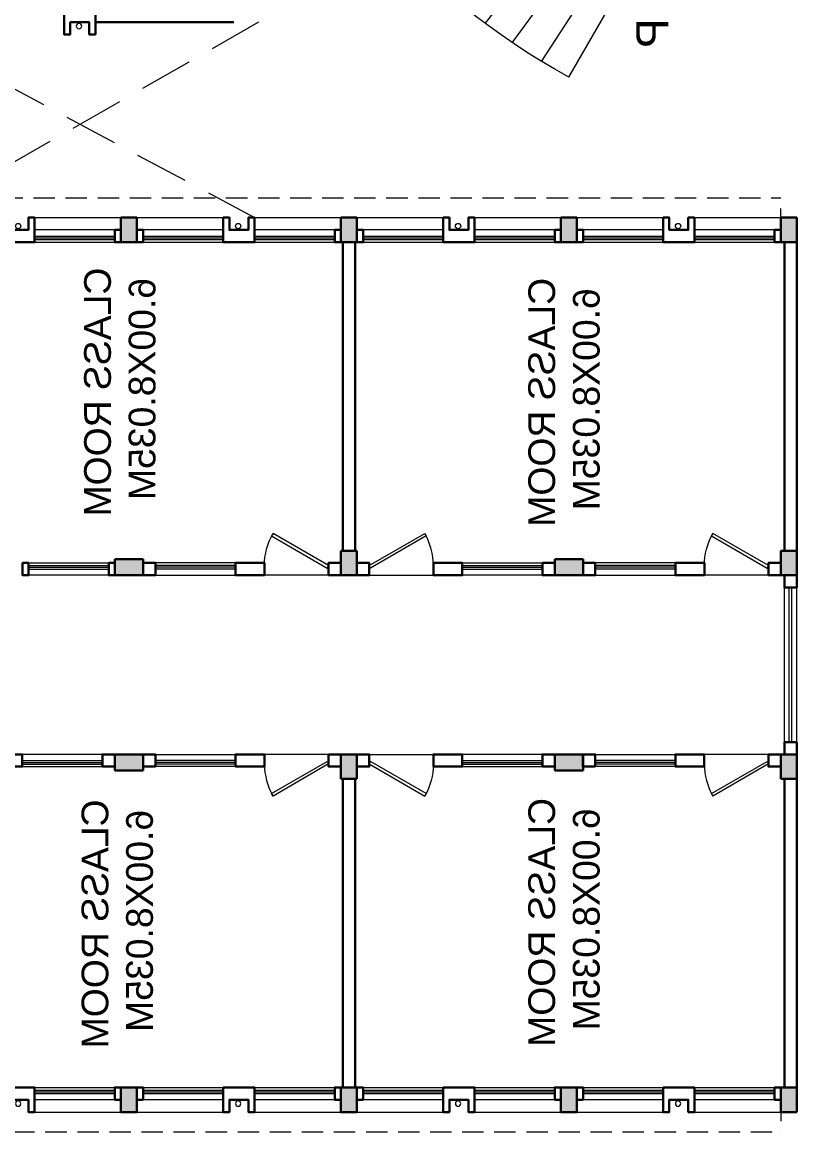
# Model space of a CAD drawing. Header units: millimetres. Extents: x 3614 to 12428, y -844 to 6844.
# Drawn here: x 5752.53 to 5767.02, y -442.48 to -421.73 of the extents above; entities that cross this region are included whole.
import ezdxf

# ---------------------------------------------------------------- set-up
doc = ezdxf.new("R2010")
doc.units = ezdxf.units.MM
doc.header["$LTSCALE"] = 40
doc.header["$MEASUREMENT"] = 0
doc.linetypes.add('DASHED', pattern=[0.75, 0.5, -0.25])
doc.layers.get('0').update_dxf_attribs({"linetype": 'CONTINUOUS', "lineweight": 20})
for name, color, linetype, lineweight in [('CLL LEV.', 15, 'CONTINUOUS', 18), ('Column', 252, 'CONTINUOUS', 30), ('Column Hatch', 253, 'CONTINUOUS', 13), ('Dim', 220, 'CONTINUOUS', 15), ('Door', 54, 'CONTINUOUS', 18), ('Fixture', 44, 'CONTINUOUS', 15), ('Hidden', 30, 'DASHED', 18), ('RAMP', 213, 'CONTINUOUS', 15), ('Stair', 1, 'CONTINUOUS', 15), ('TEXT', 7, 'CONTINUOUS', 20), ('Ventilator', 6, 'DASHED', 18), ('Wall', 7, 'CONTINUOUS', 30), ('Window', 150, 'CONTINUOUS', 15), ('Window-Wall', 7, 'CONTINUOUS', 18)]:
    doc.layers.add(name, color=color, linetype=linetype, lineweight=lineweight)
doc.styles.add('L120', font='simplex.shx', dxfattribs={"height": 1})
doc.styles.get("Standard").update_dxf_attribs({"font": 'txt.shx', "height": 0.03937})
doc.styles.add('Tabrej.', font='GOTHIC.TTF', dxfattribs={"height": 1})
doc.dimstyles.get("Standard").update_dxf_attribs({"dimtxt": 0.18, "dimasz": 0.18, "dimexe": 0.18, "dimexo": 0.0625, "dimgap": 0.09, "dimtad": 0, "dimtih": 1, "dimtoh": 1, "dimdec": 4, "dimzin": 0, "dimdsep": 46, "dimtxsty": 'Standard', "dimcen": 0.09, "dimadec": 0, "dimazin": 0, "dimtfac": 1, "dimtdec": 4, "dimtofl": 0, "dimtmove": 0, "dimatfit": 3, "dimfxl": 0, "dimtolj": 1, "dimtzin": 0, "dimarcsym": 0})

# ---------------------------------------------------------------- blocks, each defined once
blk = doc.blocks.new('SHAFT2')
at = {"layer": 'Fixture'}
blk.add_circle((0.302, 0.307), 0.05, dxfattribs=at)
at = {"layer": 'Wall'}
blk.add_lwpolyline([(0, 0.585), (0.46, 0.585), (0.46, 0.47), (0.23, 0.47), (0.23, 0.115), (0.46, 0.115), (0.46, 0), (0, 0), (0, 0.585)], dxfattribs=at)
blk = doc.blocks.new('COLM 530')
at = {"layer": 'Column Hatch'}
h = blk.add_hatch(color=0, dxfattribs=at)
h.dxf.hatch_style = 1
h.paths.add_polyline_path([(5443.518, -633.795), (5443.218, -633.795), (5443.218, -634.325), (5443.518, -634.325)])
at = {"layer": 'Column'}
for p, q in [((5443.518, -633.795), (5443.218, -633.795)), ((5443.218, -633.795), (5443.218, -634.325)), ((5443.518, -634.325), (5443.518, -633.795)), ((5443.218, -634.325), (5443.518, -634.325))]:
    blk.add_line(p, q, dxfattribs=at)
blk = doc.blocks.new('COLUMN 546')
at = {"layer": 'Column Hatch'}
h = blk.add_hatch(color=0, dxfattribs=at)
h.dxf.hatch_style = 1
h.paths.add_polyline_path([(0, 0), (0.3, 0), (0.3, 0.46), (0, 0.46)])
at = {"layer": 'Column'}
for p, q in [((0.3, 0.46), (0, 0.46)), ((0, 0.46), (0, 0)), ((0.3, 0), (0.3, 0.46)), ((0, 0), (0.3, 0))]:
    blk.add_line(p, q, dxfattribs=at)
blk = doc.blocks.new('VENT 2')
at = {"layer": 'Ventilator', "linetype": 'Continuous', "ltscale": 0.02}
for p, q in [((0, 0.182), (1.5, 0.182)), ((0, 0.152), (1.5, 0.152))]:
    blk.add_line(p, q, dxfattribs=at)
at = {"layer": 'Window-Wall'}
for p, q in [((0, 0.23), (1.5, 0.23)), ((0, 0), (0, 0.23)), ((1.5, 0.23), (1.5, 0)), ((0, 0.115), (1.5, 0.115)), ((1.5, 0), (0, 0))]:
    blk.add_line(p, q, dxfattribs=at)
blk = doc.blocks.new('*U18')
for p, q in [((0, 0), (0, -6)), ((40, 0), (40, -6))]:
    blk.add_line(p, q)
blk.add_lwpolyline([(0, 0), (34.64, 20), (35.52, 18.48), (0.87, -1.52)], close=True)
blk.add_arc((0, 0), 40, 0, 30)
blk = doc.blocks.new('DOOR1')
at = {"layer": 'Door'}
blk.add_line((0, 0), (1.2, 0), dxfattribs=at)
at = {"layer": 'Door', "xscale": 0.0300000000000013, "yscale": 0.0300000000000013, "zscale": 0.0300000000000013}
blk.add_blockref('*U18', (0, 0.18), dxfattribs=at)
blk = doc.blocks.new('class 1')
at = {"layer": 'Wall'}
for points in [[(0.23, -0.035), (0, -0.035), (0, -0.265), (0.23, -0.265), (0.23, -0.035)], [(0.23, -1.465), (0, -1.465), (0, -2.005), (0.23, -2.005), (0.23, -1.465)], [(0.23, -3.505), (0, -3.505), (0, -3.735), (0.23, -3.735), (0.23, -3.505)]]:
    blk.add_lwpolyline(points, dxfattribs=at)
at = {"layer": 'Wall', "rotation": 270}
for name, p in [('DOOR1', (0, -0.265)), ('VENT 2', (0, -2.005))]:
    blk.add_blockref(name, p, dxfattribs=at)
blk = doc.blocks.new('WINDOW 1')
at = {"layer": 'CLL LEV.'}
for p, q in [((-0.115, -0.23), (-0.115, -0.46)), ((1.615, -0.23), (1.615, -0.46)), ((-0.115, -0.46), (1.615, -0.46))]:
    blk.add_line(p, q, dxfattribs=at)
at = {"layer": 'Window'}
for p, q in [((0, -0.051), (1.5, -0.051)), ((0, -0.081), (1.5, -0.081))]:
    blk.add_line(p, q, dxfattribs=at)
at = {"layer": 'Window-Wall'}
for p, q in [((0, 0), (1.5, 0)), ((0, -0.23), (0, 0)), ((1.5, 0), (1.5, -0.23)), ((0, -0.115), (1.5, -0.115)), ((1.5, -0.23), (0, -0.23))]:
    blk.add_line(p, q, dxfattribs=at)
blk = doc.blocks.new('PORCH')
at = {"layer": 'RAMP', "ltscale": 0.05}
for p, q in [((-117.091, 51.925), (-118.753, 51.925)), ((-117.621, 47.963), (-118.753, 51.925)), ((-111.611, 51.925), (-109.95, 51.925)), ((-111.081, 47.963), (-109.95, 51.925)), ((-111.081, 47.963), (-111.081, 51.924)), ((-118.268, 47.672), (-120.007, 51.401)), ((-110.435, 47.672), (-108.696, 51.401)), ((-121.063, 50.832), (-119.218, 47.655)), ((-121.063, 50.832), (-118.998, 47.275)), ((-107.64, 50.832), (-109.704, 47.275)), ((-107.64, 50.832), (-109.484, 47.655)), ((-122.008, 50.207), (-119.651, 46.841)), ((-106.695, 50.207), (-109.051, 46.841)), ((-122.919, 49.483), (-120.28, 46.338)), ((-105.784, 49.483), (-108.422, 46.338)), ((-123.76, 48.681), (-120.861, 45.782)), ((-104.942, 48.681), (-107.842, 45.782)), ((-124.363, 48.008), (-121.227, 45.373)), ((-117.621, 47.963), (-117.091, 47.963)), ((-111.081, 47.963), (-111.611, 47.963)), ((-104.339, 48.008), (-107.475, 45.373)), ((-124.803, 47.452), (-121.596, 44.906)), ((-103.899, 47.452), (-107.107, 44.906)), ((-125.164, 46.944), (-121.859, 44.529)), ((-103.538, 46.944), (-106.843, 44.529)), ((-125.513, 46.397), (-122.09, 44.161)), ((-103.189, 46.397), (-106.613, 44.161)), ((-125.807, 45.886), (-122.27, 43.844)), ((-102.895, 45.886), (-106.433, 43.844))]:
    blk.add_line(p, q, dxfattribs=at)
at = {"layer": 'RAMP'}
blk.add_line((-117.621, 47.963), (-117.621, 51.924), dxfattribs=at)
at = {"layer": 'RAMP', "ltscale": 0.05}
for centre, radius, start, end in [((-114.351, 39.644), 13.046, 109.7167, 151.414), ((-114.351, 39.644), 13.046, 28.586, 70.2833), ((-114.34, 39.558), 9.014, 111.3484, 151.6118), ((-114.363, 39.558), 9.014, 28.3882, 68.6516)]:
    blk.add_arc(centre, radius, start, end, dxfattribs=at)
at = {"layer": 'Stair'}
for p, q in [((-117.091, 51.925), (-117.091, 47.965)), ((-111.611, 47.965), (-111.611, 51.925)), ((-117.091, 47.965), (-111.611, 47.965))]:
    blk.add_line(p, q, dxfattribs=at)
at = {"layer": 'Wall'}
blk.add_line((-117.091, 47.965), (-117.091, 47.965), dxfattribs=at)
at = {"layer": 'Wall', "char_height": 0.6, "attachment_point": 1, "style": 'Tabrej.'}
for s, insert in [('{\\fArial|b0|i0|c0|p34;DN}', (-118.914, 50.866)), ('{\\fArial|b0|i0|c0|p34;PORCH}', (-115.95, 50.461)), ('{\\fArial|b0|i0|c0|p34;UP}', (-104.6, 44.625))]:
    blk.add_mtext_dynamic_manual_height_columns(s, width=2.98657, gutter_width=5, heights=[0], dxfattribs=dict(at, insert=insert))
at = {"layer": 'Dim'}
for points, override in [([(-121.186, 48.292), (-118.977, 49.992)], {"dimscale": 40, "dimtxt": 1, "dimasz": 0.02, "dimdec": 2, "dimpost": "'", "dimtxsty": 'L120', "dimtdec": 2, "dimarcsym": 1}), ([(-106.34, 47.176), (-104.357, 44.813)], {"dimscale": 40, "dimtxt": 1, "dimasz": 0.02, "dimgap": 0.09, "dimtad": 0, "dimdec": 2, "dimpost": "'", "dimtxsty": 'L120', "dimtdec": 2, "dimarcsym": 1})]:
    blk.add_leader(points, dimstyle='Standard', override=override, dxfattribs=at)
blk = doc.blocks.new('NEW BILDING')
at = {"layer": 'Hidden', "ltscale": 0.02}
for p, q in [((5485.4878, -294.4311), (5485.4878, -310.8111)), ((5502.9578, -295.2511), (5502.9578, -310.8111)), ((5486.0878, -310.8111), (5485.4878, -310.8111)), ((5502.3578, -310.8111), (5502.9578, -310.8111))]:
    blk.add_line(p, q, dxfattribs=at)
at = {"layer": 'Wall'}
for p, q in [((5482.2028, -297.9886), (5482.2028, -300.5811)), ((5492.0878, -302.6161), (5486.3178, -302.6161)), ((5496.3578, -302.6161), (5502.1278, -302.6161)), ((5492.0878, -302.8461), (5486.3178, -302.8461)), ((5496.3578, -302.8461), (5502.1278, -302.8461)), ((5492.0878, -310.8811), (5486.3178, -310.8811)), ((5496.3578, -310.8811), (5502.1278, -310.8811)), ((5492.0878, -311.1111), (5486.3178, -311.1111)), ((5496.3578, -311.1111), (5502.1278, -311.1111))]:
    blk.add_line(p, q, dxfattribs=at)
for points in [[(5492.3178, -296.6261), (5492.5478, -296.6261), (5492.5478, -296.7369), (5492.3178, -296.7369), (5492.3178, -296.6261)], [(5486.0878, -298.4661), (5486.0878, -298.3511), (5486.3178, -298.3511), (5486.3178, -298.4661), (5486.0878, -298.4661)], [(5502.3578, -298.4661), (5502.3578, -298.3511), (5502.1278, -298.3511), (5502.1278, -298.4661), (5502.3578, -298.4661)], [(5486.0878, -298.7661), (5486.0878, -298.8811), (5486.3178, -298.8811), (5486.3178, -298.7661), (5486.0878, -298.7661)], [(5486.0878, -298.8811), (5486.0878, -298.7661), (5486.3178, -298.7661), (5486.3178, -298.8811), (5486.0878, -298.8811)], [(5502.3578, -298.7661), (5502.3578, -298.8811), (5502.1278, -298.8811), (5502.1278, -298.7661), (5502.3578, -298.7661)], [(5502.3578, -298.8811), (5502.3578, -298.7661), (5502.1278, -298.7661), (5502.1278, -298.8811), (5502.3578, -298.8811)], [(5486.0878, -302.5811), (5486.0878, -302.4661), (5486.3178, -302.4661), (5486.3178, -302.5811), (5486.0878, -302.5811)], [(5502.3578, -302.5811), (5502.3578, -302.4661), (5502.1278, -302.4661), (5502.1278, -302.5811), (5502.3578, -302.5811)], [(5486.0878, -302.8811), (5486.0878, -302.9961), (5486.3178, -302.9961), (5486.3178, -302.8811), (5486.0878, -302.8811)], [(5486.0878, -302.9961), (5486.0878, -302.8811), (5486.3178, -302.8811), (5486.3178, -302.9961), (5486.0878, -302.9961)], [(5502.3578, -302.8811), (5502.3578, -302.9961), (5502.1278, -302.9961), (5502.1278, -302.8811), (5502.3578, -302.8811)], [(5502.3578, -302.9961), (5502.3578, -302.8811), (5502.1278, -302.8811), (5502.1278, -302.9961), (5502.3578, -302.9961)], [(5486.0878, -306.6961), (5486.0878, -306.5811), (5486.3178, -306.5811), (5486.3178, -306.6961), (5486.0878, -306.6961)], [(5502.3578, -306.6961), (5502.3578, -306.5811), (5502.1278, -306.5811), (5502.1278, -306.6961), (5502.3578, -306.6961)], [(5486.0878, -306.9961), (5486.0878, -307.1111), (5486.3178, -307.1111), (5486.3178, -306.9961), (5486.0878, -306.9961)], [(5486.0878, -307.1111), (5486.0878, -306.9961), (5486.3178, -306.9961), (5486.3178, -307.1111), (5486.0878, -307.1111)], [(5502.3578, -306.9961), (5502.3578, -307.1111), (5502.1278, -307.1111), (5502.1278, -306.9961), (5502.3578, -306.9961)], [(5502.3578, -307.1111), (5502.3578, -306.9961), (5502.1278, -306.9961), (5502.1278, -307.1111), (5502.3578, -307.1111)], [(5486.0878, -310.8111), (5486.0878, -310.6961), (5486.3178, -310.6961), (5486.3178, -310.8111), (5486.0878, -310.8111)], [(5502.3578, -310.8111), (5502.3578, -310.6961), (5502.1278, -310.6961), (5502.1278, -310.8111), (5502.3578, -310.8111)], [(5492.5478, -311.1111), (5492.5478, -310.8811), (5492.7778, -310.8811), (5492.7778, -311.1111), (5492.5478, -311.1111)], [(5495.6678, -311.1111), (5495.6678, -310.8811), (5495.8978, -310.8811), (5495.8978, -311.1111), (5495.6678, -311.1111)]]:
    blk.add_lwpolyline(points, dxfattribs=at)
blk.add_lwpolyline([(5492.3178, -298.2369), (5492.5478, -298.2369), (5492.5478, -298.3519), (5492.3178, -298.3519)], close=True, dxfattribs=at)
at = {"layer": 'Window', "linetype": 'ByBlock', "ltscale": 0.05}
for p, q in [((5495.6678, -310.9711), (5492.7778, -310.9711)), ((5495.6678, -311.0211), (5492.7778, -311.0211))]:
    blk.add_line(p, q, dxfattribs=at)
at = {"layer": 'Window-Wall', "linetype": 'DASHED', "ltscale": 0.05}
for p, q in [((5482.2028, -301.0411), (5485.8578, -294.6511)), ((5482.5648, -294.8111), (5485.8578, -300.9661))]:
    blk.add_line(p, q, dxfattribs=at)
at = {"layer": 'Window-Wall', "linetype": 'ByBlock', "ltscale": 0.05}
for p, q in [((5495.6678, -310.8811), (5492.7778, -310.8811)), ((5495.6678, -311.1111), (5492.7778, -311.1111))]:
    blk.add_line(p, q, dxfattribs=at)
at = {"linetype": 'ByBlock'}
for p in [(5495.8978, -294.6161), (5495.8978, -302.8461)]:
    blk.add_blockref('class 1', p, dxfattribs=at)
at = {"linetype": 'ByBlock', "xscale": -1}
for name, p in [('SHAFT2', (5486.3178, -296.8511)), ('SHAFT2', (5486.3178, -300.9661)), ('class 1', (5492.5478, -302.8461)), ('SHAFT2', (5486.3178, -305.0811)), ('SHAFT2', (5486.3178, -309.1961))]:
    blk.add_blockref(name, p, dxfattribs=at)
at = {"linetype": 'ByBlock', "extrusion": (0, 0, -1), "xscale": -1, "zscale": -1}
for p in [(-5502.1278, -296.8511), (-5481.9728, -297.9886), (-5502.1278, -300.9661), (-5502.1278, -305.0811), (-5502.1278, -309.1961)]:
    blk.add_blockref('SHAFT2', p, dxfattribs=at)
at = {"xscale": -1}
for p in [(10935.7656, 335.4429), (10939.4156, 335.4429), (10935.7656, 327.2137), (10939.4156, 327.2137)]:
    blk.add_blockref('COLM 530', p, dxfattribs=at)
at = {"color": 7, "extrusion": (0, 0, -1), "xscale": -1, "zscale": -1, "rotation": 270}
for p in [(-5486.3178, -298.7661), (-5486.3178, -302.8811), (-5492.5478, -302.8811), (-5486.3178, -306.9961), (-5486.3178, -311.1111), (-5492.5478, -311.1111)]:
    blk.add_blockref('COLUMN 546', p, dxfattribs=at)
at = {"color": 7, "extrusion": (0, 0, -1), "zscale": -1, "rotation": 90.00000000000004}
for p in [(-5502.1278, -298.7661), (-5495.8978, -302.8811), (-5502.1278, -302.8811), (-5502.1278, -306.9961), (-5495.8978, -311.1111), (-5502.1278, -311.1111)]:
    blk.add_blockref('COLUMN 546', p, dxfattribs=at)
at = {"linetype": 'ByBlock', "rotation": 180}
for p in [(5492.5478, -302.6161), (5492.5478, -310.8461)]:
    blk.add_blockref('class 1', p, dxfattribs=at)
at = {"linetype": 'ByBlock', "xscale": -1, "rotation": 180}
for p in [(5495.8978, -302.6161), (5495.8978, -310.8453)]:
    blk.add_blockref('class 1', p, dxfattribs=at)
at = {"layer": 'CLL LEV.', "extrusion": (0, 0, -1), "xscale": -1, "zscale": -1, "rotation": 90}
for p in [(-5486.3178, -296.8511), (-5486.3178, -298.8811), (-5486.3178, -300.9661), (-5486.3178, -302.9961), (-5486.3178, -305.0811), (-5486.3178, -307.1111), (-5486.3178, -309.1961)]:
    blk.add_blockref('WINDOW 1', p, dxfattribs=at)
at = {"layer": 'CLL LEV.', "xscale": -1, "rotation": 90}
for p in [(5502.1278, -296.8511), (5502.1278, -298.8811), (5502.1278, -300.9661), (5502.1278, -302.9961), (5502.1278, -305.0811), (5502.1278, -307.1111), (5502.1278, -309.1961)]:
    blk.add_blockref('WINDOW 1', p, dxfattribs=at)
at = {"layer": 'Wall', "xscale": -1, "rotation": 90}
blk.add_blockref('VENT 2', (5492.5478, -296.7369), dxfattribs=at)
at = {"layer": 'Window-Wall', "rotation": 0.0234957996067012}
blk.add_blockref('PORCH', (5586.1437, -352.6885), dxfattribs=at)
at = {"layer": 'TEXT', "char_height": 0.5, "attachment_point": 1, "style": 'Tabrej.'}
for insert in [(5486.7924, -297.778), (5496.7405, -297.7302), (5486.984, -306.0885), (5496.7124, -306.0885)]:
    blk.add_mtext_dynamic_manual_height_columns('{\\fArial|b0|i0|c0|p34;CLASS ROOM\\P 6.00X8.035M}', width=19.989683, gutter_width=5, heights=[0], dxfattribs=dict(at, insert=insert))

msp = doc.modelspace()

# ---------------------------------------------------------------- block references
at = {"layer": 'Window-Wall', "xscale": -1, "rotation": 90}
msp.add_blockref('NEW BILDING', (5455.9122, 5060.4747), dxfattribs=at)

doc.saveas('drawing.dxf')
